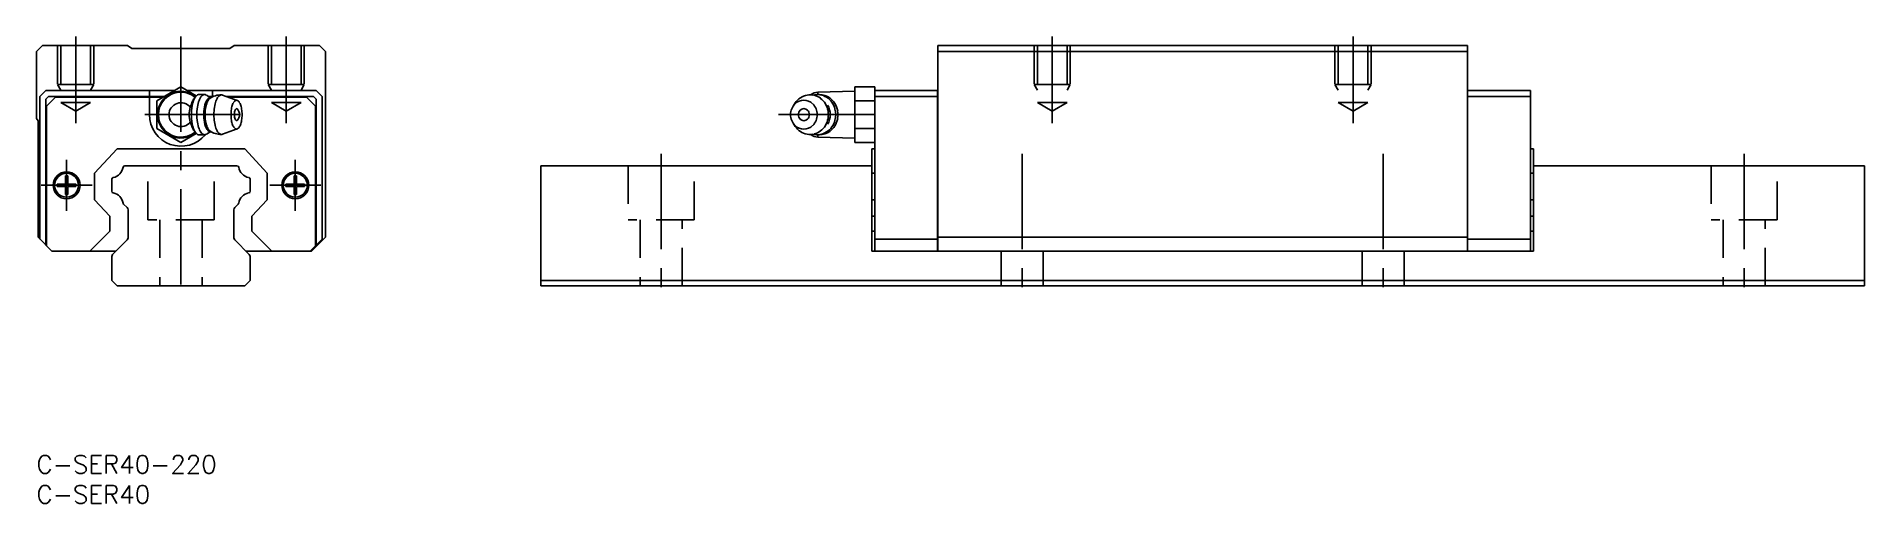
# Model space of a CAD drawing. Extents: x 0 to 304, y -8 to 70.
import ezdxf

# ---------------------------------------------------------------- set-up
doc = ezdxf.new("R2010")
doc.units = 0
doc.header["$LTSCALE"] = 0.5
doc.linetypes.add('CENTER', pattern=[50.8, 31.75, -6.35, 6.35, -6.35])
doc.linetypes.add('DASHED', pattern=[19.05, 12.7, -6.35])
doc.layers.get('0').update_dxf_attribs({"linetype": 'CONTINUOUS'})
doc.layers.add('CENTER', color=1, linetype='CENTER')
doc.styles.get("Standard").update_dxf_attribs({"font": 'txt.shx', "height": 3, "bigfont": 'bigfont.shx'})

# ---------------------------------------------------------------- blocks, each defined once
blk = doc.blocks.new('*U37')
at = {"color": 7, "linetype": 'CONTINUOUS'}
blk.add_text('C-SER40-220', height=3, dxfattribs=at).set_placement((0, -3))
blk = doc.blocks.new('*U38')
at = {"color": 7, "linetype": 'CONTINUOUS'}
blk.add_text('C-SER40', height=3, dxfattribs=at).set_placement((0, -8))

msp = doc.modelspace()

# ---------------------------------------------------------------- linework, layer by layer
at = {"color": 7, "linetype": 'CONTINUOUS'}
for p, q in [((1.01, 68.2), (0.01, 67.2)), ((0.01, 67.2), (0.01, 56.05)), ((15.15, 68.2), (1.01, 68.2)), ((15.86, 67.7), (15.15, 68.2)), ((32.15, 67.7), (15.86, 67.7)), ((32.86, 68.2), (32.15, 67.7)), ((47.01, 68.2), (32.86, 68.2)), ((48.01, 67.2), (47.01, 68.2)), ((48.01, 36.3), (48.01, 67.2)), ((149.82, 68.2), (237.82, 68.2)), ((149.82, 34), (149.82, 68.2)), ((149.82, 67.2), (237.82, 67.2)), ((237.82, 34), (237.82, 68.2)), ((24.01, 61.32), (20.01, 59.01)), ((26.56, 59.85), (24.01, 61.32)), ((139.32, 61.32), (136.02, 61.32)), ((136.02, 52.08), (136.02, 61.32)), ((139.32, 34), (139.32, 61.32)), ((1.56, 60.7), (0.56, 59.7)), ((0.56, 59.7), (0.56, 36)), ((22.94, 60.7), (1.56, 60.7)), ((1.97, 59.7), (1.56, 59.29)), ((1.56, 59.29), (1.56, 35)), ((1.66, 58.1), (3.16, 59.6)), ((1.66, 58.1), (1.66, 34.9)), ((21.2, 59.7), (1.97, 59.7)), ((21.03, 59.6), (3.16, 59.6)), ((18.76, 60.7), (18.76, 59.7)), ((18.76, 56.7), (18.76, 59.6)), ((20.01, 59.01), (20.01, 54.39)), ((46.46, 60.7), (25.08, 60.7)), ((26.29, 59.53), (26.53, 59.81)), ((27.94, 60.05), (27.05, 60.05)), ((28.96, 59.5), (28.23, 59.96)), ((29.33, 59.7), (28.64, 59.7)), ((29.33, 59.7), (28.64, 59.7)), ((29.13, 59.6), (28.8, 59.6)), ((28.96, 59.5), (28.86, 59.5)), ((29.26, 60.7), (29.26, 59.7)), ((30.93, 59.97), (33.37, 59.08)), ((46.04, 59.7), (31.66, 59.7)), ((44.86, 59.6), (31.94, 59.6)), ((46.36, 58.1), (44.86, 59.6)), ((46.46, 59.29), (46.04, 59.7)), ((46.36, 34.9), (46.36, 58.1)), ((47.46, 59.7), (46.46, 60.7)), ((46.46, 35), (46.46, 59.29)), ((47.46, 36), (47.46, 59.7)), ((126.11, 58.65), (125.75, 58.11)), ((130.12, 60.05), (129.73, 60.05)), ((136.02, 60.6), (129.88, 60.44)), ((129.88, 60.05), (129.88, 60.44)), ((139.32, 59.01), (136.02, 59.01)), ((139.32, 60.7), (149.77, 60.7)), ((139.32, 59.7), (149.77, 59.7)), ((149.77, 34), (149.77, 60.7)), ((149.82, 60.65), (149.77, 60.65)), ((149.82, 59.68), (149.77, 59.68)), ((237.82, 60.65), (237.87, 60.65)), ((237.82, 59.68), (237.87, 59.68)), ((237.87, 60.7), (248.32, 60.7)), ((237.87, 60.7), (237.87, 34)), ((237.87, 59.7), (248.32, 59.7)), ((248.32, 34), (248.32, 60.7)), ((0.01, 56.05), (0.26, 55.68)), ((0.26, 55.68), (0.26, 36.3)), ((125.75, 55.29), (126.11, 54.75)), ((20.01, 54.39), (24.01, 52.08)), ((24.01, 52.08), (26.56, 53.56)), ((26.29, 53.87), (26.53, 53.59)), ((27.05, 53.35), (27.94, 53.35)), ((28.96, 53.9), (28.23, 53.44)), ((28.86, 53.9), (28.96, 53.9)), ((30.93, 53.43), (33.37, 54.32)), ((129.73, 53.35), (130.12, 53.35)), ((129.88, 52.96), (129.88, 53.35)), ((129.88, 52.96), (136.02, 52.8)), ((139.32, 54.39), (136.02, 54.39)), ((139.32, 52.08), (136.02, 52.08)), ((9.66, 46.99), (13.4, 51)), ((13.4, 51), (34.62, 51)), ((34.62, 51), (38.36, 46.99)), ((139.32, 51), (138.82, 51)), ((138.82, 51), (138.82, 34)), ((248.32, 51), (248.82, 51)), ((248.82, 34), (248.82, 51)), ((4.8, 45.15), (4.8, 46.51)), ((5.2, 46.51), (5.2, 45.15)), ((9.66, 42.53), (9.66, 46.99)), ((12.51, 43.96), (12.51, 45.94)), ((14.69, 48.2), (33.32, 48.2)), ((35.51, 45.94), (35.51, 43.96)), ((38.36, 46.99), (38.36, 42.53)), ((42.81, 45.15), (42.81, 46.51)), ((43.21, 46.51), (43.21, 45.15)), ((83.82, 48.2), (138.82, 48.2)), ((83.82, 28.2), (83.82, 48.2)), ((139.32, 46.99), (138.82, 46.99)), ((248.32, 46.99), (248.82, 46.99)), ((248.82, 48.2), (303.82, 48.2)), ((303.82, 28.2), (303.82, 48.2)), ((3.44, 45.15), (4.8, 45.15)), ((4.8, 44.75), (3.44, 44.75)), ((4.8, 43.39), (4.8, 44.75)), ((5.2, 45.15), (6.56, 45.15)), ((6.56, 44.75), (5.2, 44.75)), ((5.2, 44.75), (5.2, 43.39)), ((41.45, 45.15), (42.81, 45.15)), ((42.81, 44.75), (41.45, 44.75)), ((42.81, 43.39), (42.81, 44.75)), ((43.21, 45.15), (44.57, 45.15)), ((44.57, 44.75), (43.21, 44.75)), ((43.21, 44.75), (43.21, 43.39)), ((12.21, 39.79), (9.66, 42.53)), ((12.21, 37.34), (12.21, 39.79)), ((15.06, 41.23), (14.48, 41.81)), ((15.21, 36.21), (15.21, 40.88)), ((32.81, 40.88), (32.81, 36.21)), ((33.54, 41.81), (32.95, 41.23)), ((38.36, 42.53), (35.81, 39.79)), ((35.81, 39.79), (35.81, 37.34)), ((139.32, 42.53), (138.82, 42.53)), ((139.32, 39.79), (138.82, 39.79)), ((248.32, 42.53), (248.82, 42.53)), ((248.32, 39.79), (248.82, 39.79)), ((8.87, 34), (12.21, 37.34)), ((35.81, 37.34), (39.14, 34)), ((139.32, 37.34), (138.82, 37.34)), ((248.32, 37.34), (248.82, 37.34)), ((0.26, 36.3), (2.56, 34)), ((13.21, 34), (2.56, 34)), ((15.06, 35.86), (12.65, 33.45)), ((35.36, 33.45), (32.95, 35.86)), ((45.71, 34), (34.81, 34)), ((45.46, 34), (47.46, 36)), ((45.71, 34), (48.01, 36.3)), ((138.82, 34), (149.77, 34)), ((139.32, 36), (149.77, 36)), ((149.82, 36.02), (149.77, 36.02)), ((149.82, 34.05), (149.77, 34.05)), ((149.82, 36.3), (237.82, 36.3)), ((149.82, 34), (237.82, 34)), ((237.82, 36.02), (237.87, 36.02)), ((237.82, 34.05), (237.87, 34.05)), ((237.87, 36), (248.32, 36)), ((237.87, 34), (248.82, 34)), ((12.51, 33.1), (12.51, 29.1)), ((35.51, 29.1), (35.51, 33.1)), ((12.51, 29.1), (13.41, 28.2)), ((13.41, 28.2), (34.61, 28.2)), ((34.61, 28.2), (35.51, 29.1)), ((83.82, 29.1), (303.82, 29.1)), ((83.82, 28.2), (303.82, 28.2))]:
    msp.add_line(p, q, dxfattribs=at)
at = {"color": 3, "linetype": 'DASHED'}
for p, q in [((3.51, 68.2), (3.51, 61.7)), ((4.05, 68.2), (4.05, 58.7)), ((8.97, 68.2), (8.97, 58.7)), ((9.51, 68.2), (9.51, 61.7)), ((38.51, 68.2), (38.51, 61.7)), ((39.05, 68.2), (39.05, 58.7)), ((43.97, 68.2), (43.97, 58.7)), ((44.51, 68.2), (44.51, 61.7)), ((165.82, 68.2), (165.82, 61.7)), ((166.37, 68.2), (166.37, 58.7)), ((171.28, 68.2), (171.28, 58.7)), ((171.82, 68.2), (171.82, 61.7)), ((215.82, 68.2), (215.82, 61.7)), ((216.37, 68.2), (216.37, 58.7)), ((221.28, 68.2), (221.28, 58.7)), ((221.82, 68.2), (221.82, 61.7)), ((3.51, 61.7), (9.51, 61.7)), ((3.51, 61.7), (4.05, 60.76)), ((9.51, 61.7), (8.97, 60.76)), ((38.51, 61.7), (44.51, 61.7)), ((38.51, 61.7), (39.05, 60.76)), ((44.51, 61.7), (43.97, 60.76)), ((165.82, 61.7), (171.82, 61.7)), ((165.82, 61.7), (166.37, 60.76)), ((171.82, 61.7), (171.28, 60.76)), ((215.82, 61.7), (221.82, 61.7)), ((215.82, 61.7), (216.37, 60.76)), ((221.82, 61.7), (221.28, 60.76)), ((4.05, 58.7), (8.97, 58.7)), ((4.05, 58.7), (6.51, 57.28)), ((8.97, 58.7), (6.51, 57.28)), ((39.05, 58.7), (43.97, 58.7)), ((39.05, 58.7), (41.51, 57.28)), ((43.97, 58.7), (41.51, 57.28)), ((166.37, 58.7), (171.28, 58.7)), ((166.37, 58.7), (168.82, 57.28)), ((171.28, 58.7), (168.82, 57.28)), ((216.37, 58.7), (221.28, 58.7)), ((216.37, 58.7), (218.82, 57.28)), ((221.28, 58.7), (218.82, 57.28)), ((18.51, 39.2), (18.51, 48.2)), ((29.51, 39.2), (29.51, 48.2)), ((98.32, 48.2), (98.32, 39.2)), ((109.32, 39.2), (109.32, 48.2)), ((278.32, 48.2), (278.32, 39.2)), ((289.32, 39.2), (289.32, 48.2)), ((29.51, 39.2), (18.51, 39.2)), ((20.51, 39.2), (20.51, 28.2)), ((27.51, 39.2), (27.51, 28.2)), ((109.32, 39.2), (98.32, 39.2)), ((100.32, 39.2), (100.32, 28.2)), ((107.32, 28.2), (107.32, 39.2)), ((289.32, 39.2), (278.32, 39.2)), ((280.32, 39.2), (280.32, 28.2)), ((287.32, 28.2), (287.32, 39.2)), ((160.32, 34), (160.32, 28.2)), ((167.32, 28.2), (167.32, 34)), ((220.32, 34), (220.32, 28.2)), ((227.32, 28.2), (227.32, 34))]:
    msp.add_line(p, q, dxfattribs=at)
at = {"color": 7, "linetype": 'CONTINUOUS'}
for centre, radius in [((5, 44.95), 2.25), ((5, 44.95), 1.99), ((43.01, 44.95), 2.25), ((43.01, 44.95), 1.99)]:
    msp.add_circle(centre, radius, dxfattribs=at)
for centre, radius, start, end in [((24.01, 56.7), 3.9, 50.9718, 309.0282), ((24.01, 56.7), 3.74, 51.0329, 308.9671), ((24.01, 56.7), 1.98, 38.259, 321.741), ((29.5, 56.7), 4.12, 162.6982, 197.3018), ((33.42, 55.59), 8.2, 155.5597, 163.4295), ((32.25, 56.92), 6.52, 160.718, 176.1614), ((27.89, 58.18), 2.09, 139.5538, 157.3697), ((28.25, 58.32), 2.27, 139.598, 160.8002), ((27.05, 59.37), 0.68, 89.8146, 141.4349), ((33.01, 56.99), 6.35, 163.1981, 173.801), ((29.82, 57.99), 3, 146.419, 163.9372), ((28.11, 59.17), 0.918, 109.5055, 148.4502), ((27.93, 59.5), 0.551, 57.5252, 104.1804), ((32.79, 56.98), 4.99, 160.0114, 176.868), ((34.07, 56.81), 6.05, 166.8119, 176.1003), ((29.9, 58.06), 1.9, 139.598, 160.8002), ((31.51, 57.44), 3.41, 153.6234, 167.265), ((28.89, 58.93), 0.569, 93.4944, 141.4349), ((29.57, 58.43), 1.24, 128.03, 154.984), ((30.7, 56.71), 3.29, 89.1369, 124.9824), ((36.59, 56.84), 7.09, 166.5793, 176.0477), ((33.51, 57.6), 3.92, 152.982, 167.0658), ((31.26, 58.79), 1.38, 126.0403, 154.4616), ((30.75, 59.48), 0.519, 70.0924, 125.2235), ((37.42, 56.81), 5.09, 166.0541, 175.9315), ((35.1, 57.41), 2.69, 151.4947, 166.6232), ((33.53, 58.3), 0.885, 121.2698, 153.2617), ((33.25, 58.73), 0.371, 61.134, 118.866), ((32.97, 58.3), 0.885, 26.7383, 58.7302), ((31.39, 57.41), 2.69, 13.3768, 28.5053), ((29.07, 56.81), 5.09, 4.0685, 13.9459), ((127.86, 56.7), 2.53, 134.7224, 225.2776), ((127.54, 57.01), 2.09, 45.5005, 134.4995), ((128.73, 56.89), 3.16, 123.7997, 146.1384), ((128.6, 57.1), 2.91, 100.3514, 123.7661), ((128.57, 57.18), 2.82, 76.348, 100.2493), ((129.93, 58.44), 2, 91.5, 128.7532), ((127.23, 56.7), 2.53, 314.7224, 45.2776), ((129.74, 57.11), 2.94, 80.5353, 103.929), ((128.54, 57.07), 2.94, 52.9859, 76.2524), ((130.11, 57.11), 2.94, 53.8898, 89.8488), ((129.72, 57.11), 2.95, 57.3307, 80.285), ((128.39, 56.86), 3.2, 30.981, 52.964), ((128.16, 56.73), 3.46, 10.1721, 31.0278), ((129.59, 56.91), 3.19, 35.5149, 57.2955), ((128.96, 56.7), 2.98, 327.435, 32.5652), ((129.94, 56.87), 3.23, 31.5185, 53.9499), ((129.37, 56.75), 3.46, 14.9361, 35.548), ((129.71, 56.73), 3.51, 10.3156, 31.5664), ((33.42, 57.82), 8.2, 196.5705, 204.4403), ((34.41, 56.7), 8.68, 175.683, 184.317), ((32.25, 56.48), 6.52, 183.8386, 199.282), ((35.23, 56.7), 8.58, 173.5184, 186.4816), ((33.01, 56.42), 6.35, 186.199, 196.8019), ((35.04, 56.7), 7.26, 175.683, 184.317), ((32.79, 56.43), 4.99, 183.132, 199.9886), ((35.28, 56.7), 7.26, 175.8885, 184.1115), ((34.07, 56.59), 6.05, 183.8997, 193.1881), ((29.9, 55.35), 1.9, 199.1998, 220.402), ((31.51, 55.96), 3.41, 192.735, 206.3766), ((38.05, 56.7), 8.56, 175.825, 184.175), ((36.59, 56.57), 7.09, 183.9523, 193.4207), ((33.51, 55.8), 3.92, 192.9342, 207.018), ((38.55, 56.7), 6.22, 175.683, 184.317), ((37.42, 56.6), 5.09, 184.0685, 193.9459), ((35.1, 55.99), 2.69, 193.3768, 208.5053), ((33.53, 55.11), 0.885, 206.7383, 238.7302), ((35.43, 56.7), 2.56, 173.7782, 186.2218), ((34.81, 56.78), 1.94, 164.0092, 174.023), ((34.81, 56.63), 1.94, 185.977, 195.9908), ((33.89, 57.05), 0.977, 148.743, 164.6112), ((33.89, 56.35), 0.977, 195.3888, 211.257), ((33.33, 57.4), 0.321, 116.9113, 150.4592), ((33.33, 56), 0.321, 209.5408, 243.0887), ((33.25, 57.55), 0.155, 58.6993, 113.8023), ((33.25, 55.86), 0.155, 246.1977, 301.3007), ((32.41, 56.7), 1.34, 313.2338, 46.7662), ((32.97, 55.11), 0.885, 301.2698, 333.2617), ((31.39, 55.99), 2.69, 331.4947, 346.6232), ((29.07, 56.6), 5.09, 346.0541, 355.9315), ((27.94, 56.7), 6.22, 355.683, 4.317), ((127.54, 56.39), 2.09, 225.5005, 314.4995), ((128.73, 56.51), 3.15, 213.8629, 236.2875), ((127.67, 56.7), 1.06, 134.7224, 225.2776), ((127.54, 56.83), 0.872, 45.5005, 134.4995), ((127.54, 56.57), 0.872, 225.5005, 314.4995), ((127.41, 56.7), 1.06, 314.7224, 45.2776), ((128.38, 56.54), 3.2, 307.1224, 329.1003), ((128.16, 56.68), 3.46, 329.0534, 349.9059), ((128.07, 56.7), 3.55, 349.7879, 10.29), ((129.94, 56.53), 3.23, 306.0501, 328.4815), ((129.37, 56.66), 3.46, 324.452, 345.0638), ((129.71, 56.68), 3.51, 328.4336, 349.6844), ((129.22, 56.7), 3.61, 344.994, 15.006), ((129.6, 56.7), 3.62, 349.6015, 10.3985), ((27.89, 55.23), 2.09, 202.6303, 220.4462), ((28.25, 55.08), 2.27, 199.1998, 220.402), ((27.05, 54.03), 0.68, 218.5651, 270.1854), ((29.82, 55.42), 3, 196.0628, 213.581), ((28.11, 54.24), 0.918, 211.5498, 250.4945), ((27.93, 53.91), 0.551, 255.8196, 302.4748), ((29.57, 54.97), 1.24, 205.016, 231.97), ((28.89, 54.47), 0.569, 218.5651, 266.5056), ((30.7, 56.7), 3.29, 235.0186, 270.862), ((31.26, 54.61), 1.38, 205.5384, 233.9597), ((30.75, 53.92), 0.519, 234.7765, 289.9076), ((33.25, 54.67), 0.371, 241.134, 298.866), ((128.59, 56.31), 2.91, 236.3214, 259.7399), ((128.57, 56.22), 2.82, 259.8421, 283.7431), ((129.93, 54.96), 2, 231.2468, 268.5), ((129.74, 56.29), 2.94, 256.0709, 279.4649), ((128.54, 56.34), 2.94, 283.8385, 307.1008), ((130.11, 56.29), 2.94, 270.1167, 306.1107), ((129.72, 56.3), 2.95, 279.715, 302.6693), ((129.59, 56.5), 3.19, 302.7045, 324.4851), ((5, 44.95), 1.57, 82.7046, 97.2954), ((12.81, 45.94), 0.3, 100.695, 180), ((12.37, 48.24), 2.04, 280.695, 351.6103), ((14.69, 47.9), 0.3, 90, 171.6104), ((33.32, 47.9), 0.3, 8.3896, 90), ((35.64, 48.24), 2.04, 188.3897, 259.305), ((35.21, 45.94), 0.3, 0, 79.305), ((43.01, 44.95), 1.57, 82.7046, 97.2954), ((5, 44.95), 1.58, 172.7046, 187.2954), ((5, 44.95), 1.57, 262.7046, 277.2954), ((5, 44.95), 1.57, 352.7046, 7.2954), ((12.81, 43.96), 0.3, 180, 259.305), ((12.37, 41.66), 2.04, 8.9835, 79.305), ((35.64, 41.66), 2.04, 100.695, 171.0165), ((35.21, 43.96), 0.3, 280.695, 0), ((43.01, 44.95), 1.58, 172.7046, 187.2954), ((43.01, 44.95), 1.57, 262.7046, 277.2954), ((43.01, 44.95), 1.57, 352.7046, 7.2954), ((14.69, 42.03), 0.3, 188.9835, 225), ((14.71, 40.88), 0.5, 0, 45), ((33.31, 40.88), 0.5, 135, 180), ((33.33, 42.03), 0.3, 315, 351.0165), ((13.01, 33.1), 0.5, 135, 180), ((14.71, 36.21), 0.5, 315, 0), ((33.31, 36.21), 0.5, 180, 225), ((35.01, 33.1), 0.5, 0, 45)]:
    msp.add_arc(centre, radius, start, end, dxfattribs=at)
at = {"color": 7, "linetype": 'CONTINUOUS', "extrusion": (0, 0, -1)}
msp.add_arc((-24.01, 56.7), 5.25, 219.4115, 0, dxfattribs=at)
at = {"layer": 'CENTER', "color": 1, "linetype": 'CENTER'}
for p, q in [((6.51, 69.7), (6.51, 55.28)), ((24.01, 69.7), (24.01, 26.2)), ((41.51, 69.7), (41.51, 55.28)), ((168.82, 69.7), (168.82, 55.28)), ((218.82, 69.7), (218.82, 55.28)), ((18.01, 56.7), (36.16, 56.7)), ((123.32, 56.7), (141.32, 56.7)), ((5, 49.2), (5, 40.7)), ((43.01, 49.2), (43.01, 40.7)), ((103.82, 50.2), (103.82, 26.2)), ((163.82, 50.2), (163.82, 26.2)), ((223.82, 50.2), (223.82, 26.2)), ((283.82, 50.2), (283.82, 26.2)), ((0.75, 44.95), (9.25, 44.95)), ((38.76, 44.95), (47.26, 44.95))]:
    msp.add_line(p, q, dxfattribs=at)

# ---------------------------------------------------------------- block references
at = {"color": 7, "linetype": 'CONTINUOUS'}
for name in ['*U37', '*U38']:
    msp.add_blockref(name, (0, 0), dxfattribs=at)

doc.saveas('drawing.dxf')
